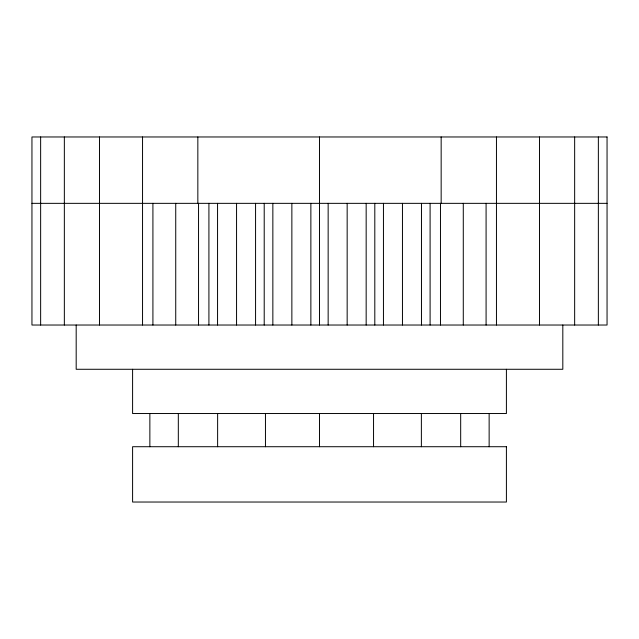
<?xml version="1.0" encoding="UTF-8"?>
<svg xmlns="http://www.w3.org/2000/svg" width="639" height="639" viewBox="0 0 639 639"><rect width="100%" height="100%" fill="white"/><g stroke="black" fill="none" stroke-linecap="round" stroke-linejoin="round"><path stroke-width="0.96" d="M31.95 203.346L607.05 203.346M598.36 136.97L598.36 325.027M574.653 136.97L574.653 325.027M562.815 325.027L562.815 369.278L76.185 369.278L76.185 325.027M539.5 136.97L539.5 325.027M506.407 369.278L506.407 413.529L132.593 413.529L132.593 369.278M496.455 136.97L496.455 325.027M489.139 413.529L489.139 446.717M486.087 203.346L486.087 325.027M463.283 203.346L463.283 325.027M460.679 413.529L460.679 446.717M441.158 136.97L441.158 203.346M440.471 203.346L440.471 325.027M430.103 203.346L430.103 325.027M421.468 203.346L421.468 325.027M421.373 413.529L421.373 446.717M402.458 203.346L402.458 325.027M383.448 203.346L383.448 325.027M374.805 203.346L374.805 325.027M373.543 413.529L373.543 446.717M366.163 203.346L366.163 325.027M347.161 203.346L347.161 325.027M328.15 203.346L328.15 325.027M319.5 136.97L319.508 325.027M319.5 413.529L319.5 446.717M310.866 203.346L310.866 325.027M291.863 203.346L291.863 325.027M272.853 203.346L272.853 325.027M265.457 413.529L265.457 446.717M264.211 203.346L264.211 325.027M255.568 203.346L255.568 325.027M236.558 203.346L236.558 325.027M217.627 413.529L217.627 446.717M217.556 203.346L217.556 325.027M208.913 203.346L208.913 325.027M198.545 203.346L198.545 325.027M197.842 136.97L197.842 203.346M178.321 413.529L178.321 446.717M175.733 203.346L175.733 325.027M152.913 203.346L152.913 325.027M149.861 413.529L149.861 446.717M142.545 136.97L142.545 325.027M99.5 136.97L99.5 325.027M64.347 136.97L64.347 325.027M40.64 136.97L40.64 325.027M607.05 136.97L31.95 136.97L31.95 325.027L607.05 325.027L607.05 136.97M506.407 446.717L132.593 446.717L132.593 502.03L506.407 502.03L506.407 446.717"/></g></svg>
